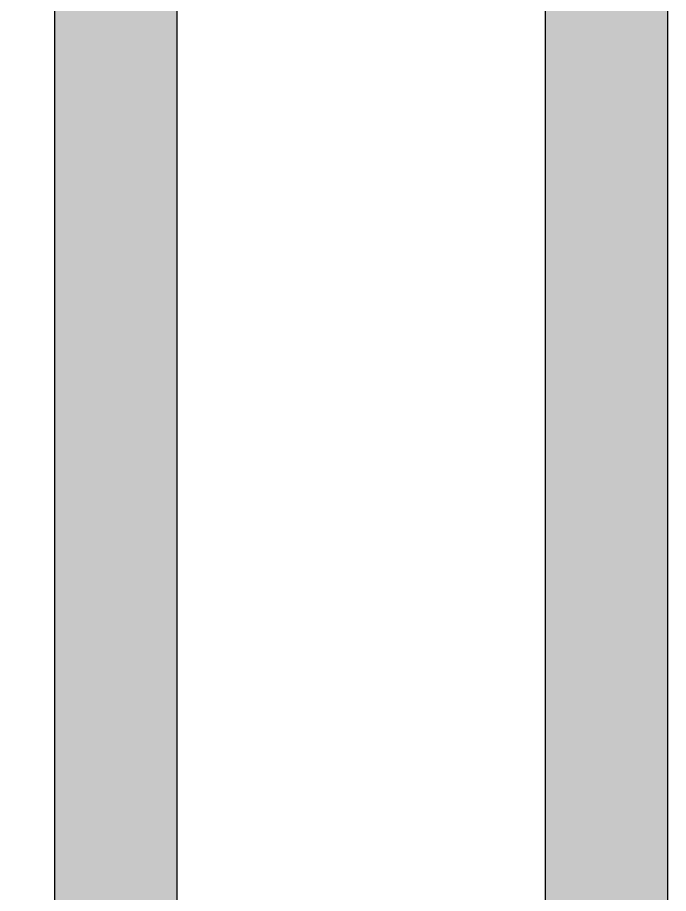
# Model space of a CAD drawing. Header units: centimetres. Extents: x 54005 to 61405, y 90310 to 94744.
# Drawn here: x 56660.34 to 56670.95, y 93095.11 to 93109.39 of the extents above; entities that cross this region are included whole.
import ezdxf

# ---------------------------------------------------------------- set-up
doc = ezdxf.new("R2010")
doc.units = ezdxf.units.CM
doc.header["$LTSCALE"] = 25
doc.layers.get('0').update_dxf_attribs({"lineweight": 0})
doc.layers.add('OC-Mutfak_Ekipman', color=252, linetype='Continuous')

# ---------------------------------------------------------------- blocks, each defined once
blk = doc.blocks.new('ekmek')
at = {"layer": 'OC-Mutfak_Ekipman'}
h = blk.add_hatch(color=256, dxfattribs=at)
h.dxf.hatch_style = 1
h.paths.add_polyline_path([(2465.854, 3789.553, 0.414197), (2464.854, 3788.553), (2464.842, 3692.863, 0.41423), (2465.842, 3691.863, 0.414197), (2466.842, 3692.863), (2466.854, 3788.553, 0.41423)])
h.paths.add_polyline_path([(2457.854, 3789.554, 0.414197), (2456.854, 3788.554), (2456.842, 3692.864, 0.41423), (2457.842, 3691.864, 0.414197), (2458.842, 3692.864), (2458.854, 3788.554, 0.41423)])
h.paths.add_polyline_path([(2449.854, 3789.554, 0.414197), (2448.854, 3788.554), (2448.842, 3692.864, 0.41423), (2449.842, 3691.864, 0.414197), (2450.842, 3692.864), (2450.854, 3788.554, 0.41423)])
h.paths.add_polyline_path([(2441.854, 3789.555, 0.414197), (2440.854, 3788.555), (2440.842, 3692.865, 0.41423), (2441.842, 3691.865, 0.414197), (2442.842, 3692.865), (2442.854, 3788.555, 0.41423)])
h.paths.add_polyline_path([(2433.854, 3789.555, 0.414197), (2432.854, 3788.556), (2432.842, 3692.866, 0.41423), (2433.842, 3691.865, 0.414197), (2434.842, 3692.865), (2434.854, 3788.555, 0.41423)])
for p, q in [((2456.854, 3788.554), (2456.842, 3692.864)), ((2458.842, 3692.864), (2458.854, 3788.554)), ((2464.854, 3788.553), (2464.842, 3692.863)), ((2466.842, 3692.863), (2466.854, 3788.553))]:
    blk.add_line(p, q, dxfattribs=at)

msp = doc.modelspace()

# ---------------------------------------------------------------- block references
msp.add_blockref('ekmek', (54204.096, 89389.788))

doc.saveas('drawing.dxf')
